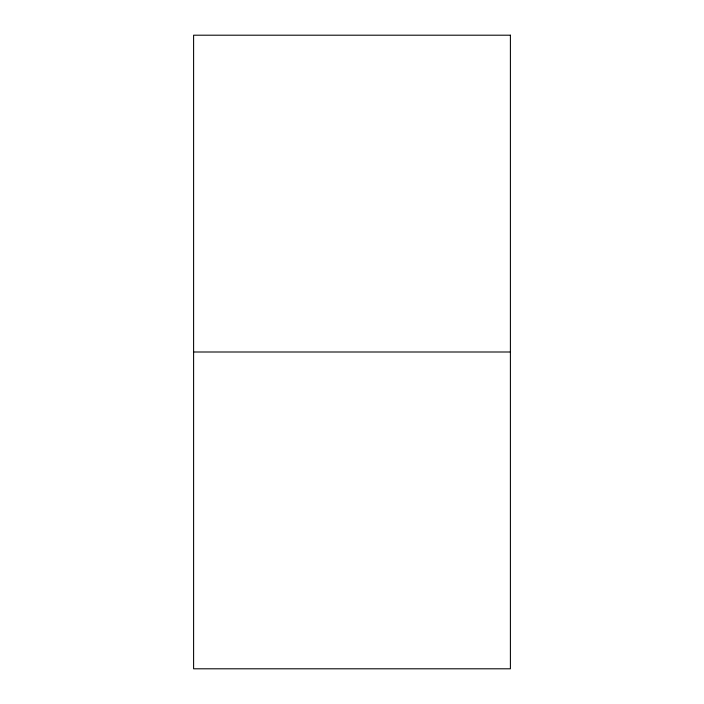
<?xml version="1.0" encoding="UTF-8"?>
<svg xmlns="http://www.w3.org/2000/svg" width="704" height="704" viewBox="0 0 704 704"><rect width="100%" height="100%" fill="white"/><g stroke="black" fill="none" stroke-linecap="round" stroke-linejoin="round"><path stroke-width="1.06" d="M193.6 352L510.4 352M510.4 35.2L193.6 35.2L193.6 668.8L510.4 668.8L510.4 35.2"/></g></svg>
